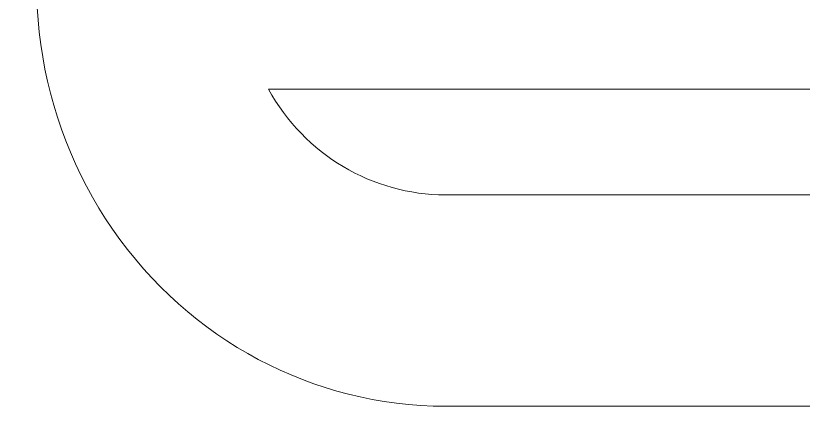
# Model space of a CAD drawing. Header units: millimetres. Extents: x 7939 to 8557, y 3805 to 4021.
# Drawn here: x 8507.35 to 8532.19, y 3903.74 to 3916.06 of the extents above; entities that cross this region are included whole.
import ezdxf

# ---------------------------------------------------------------- set-up
doc = ezdxf.new("R2010")
doc.units = ezdxf.units.MM
doc.layers.add('linea_gruesa', color=1, linetype='Continuous', lineweight=40)

msp = doc.modelspace()

# ---------------------------------------------------------------- linework, layer by layer
at = {"layer": 'linea_gruesa', "linetype": 'Continuous', "lineweight": 15, "extrusion": (-0.253745, -3.38569e-15, 0.967271)}
for p, q in [((8549.058, 3913.738, 136.687), (8515.32, 3913.738, 127.836)), ((8549.058, 3913.738, 136.687), (8515.32, 3913.738, 127.836)), ((8543.474, 3910.405, 135.222), (8520.904, 3910.405, 129.301)), ((8543.474, 3910.405, 135.222), (8520.904, 3910.405, 129.301)), ((8543.474, 3903.738, 135.222), (8520.904, 3903.738, 129.301)), ((8543.474, 3903.738, 135.222), (8520.904, 3903.738, 129.301))]:
    msp.add_line(p, q, dxfattribs=at)
for radius, start in [(13.333, 251.0754), (13.333, 251.0754), (6.667, 300), (6.667, 300)]:
    msp.add_arc((-3917.072, 8274.834, -2037.069), radius, start, 360, dxfattribs=at)

doc.saveas('drawing.dxf')
